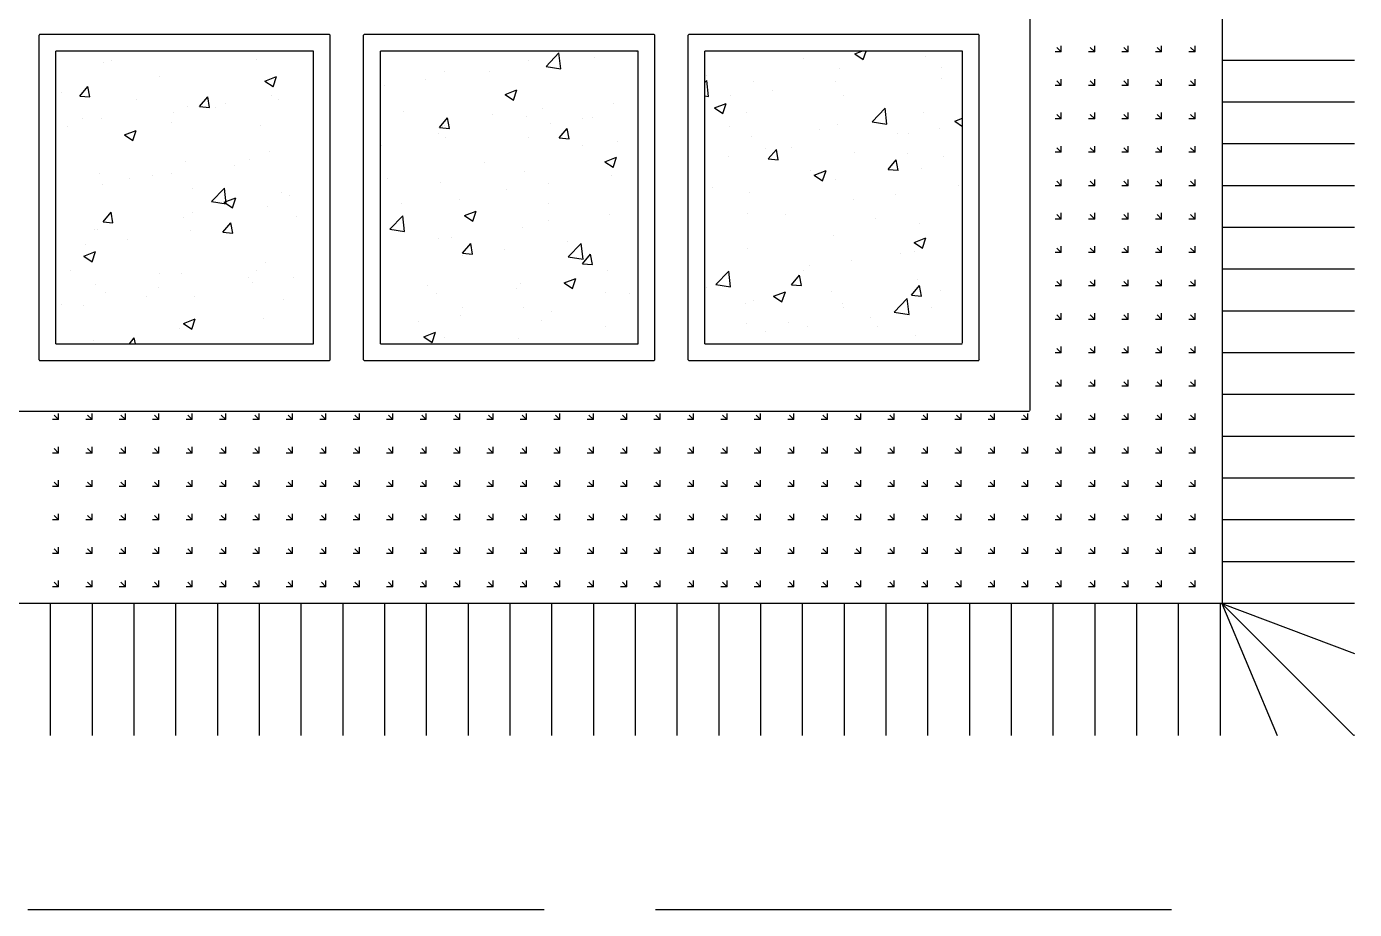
# Model space of a CAD drawing. Header units: inches. Extents: x 4.9 to 47.4, y 12.3 to 37.1.
# Drawn here: x 7.738 to 8.93, y 17.695 to 18.488 of the extents above; entities that cross this region are included whole.
import ezdxf

# ---------------------------------------------------------------- set-up
doc = ezdxf.new("R2010")
doc.units = ezdxf.units.IN
doc.header["$MEASUREMENT"] = 0
doc.layers.add('02', color=2, linetype='Continuous')
doc.layers.add('4', color=4, linetype='Continuous')

msp = doc.modelspace()

# ---------------------------------------------------------------- linework, layer by layer
at = {"layer": '02'}
for p, q in [((8.8118, 17.9704), (8.8118, 19.0209)), ((7.7501, 18.4807), (7.7496, 18.4802)), ((7.7496, 18.1887), (7.7496, 18.4802)), ((8.0104, 18.4807), (7.7501, 18.4807)), ((8.0104, 18.4807), (8.0109, 18.4802)), ((8.0109, 18.1887), (8.0109, 18.4802)), ((8.0414, 18.4807), (8.0409, 18.4802)), ((8.0409, 18.1887), (8.0409, 18.4802)), ((8.3017, 18.4807), (8.0414, 18.4807)), ((8.3017, 18.4807), (8.3022, 18.4802)), ((8.3022, 18.1887), (8.3022, 18.4802)), ((8.3327, 18.4807), (8.3322, 18.4802)), ((8.3322, 18.1887), (8.3322, 18.4802)), ((8.593, 18.4807), (8.3327, 18.4807)), ((8.593, 18.4807), (8.5935, 18.4802)), ((8.5935, 18.1887), (8.5935, 18.4802)), ((7.9959, 18.4657), (7.7646, 18.4657)), ((7.7646, 18.2032), (7.7646, 18.4657)), ((7.9959, 18.2032), (7.9959, 18.4657)), ((8.0559, 18.2032), (8.0559, 18.4657)), ((8.2872, 18.4657), (8.0559, 18.4657)), ((8.2046, 18.452), (8.2162, 18.4642)), ((8.2179, 18.4499), (8.2162, 18.4642)), ((8.2858, 18.465), (8.2858, 18.465)), ((8.2872, 18.2032), (8.2872, 18.4657)), ((8.3472, 18.2032), (8.3472, 18.4657)), ((8.5785, 18.4657), (8.3472, 18.4657)), ((8.4819, 18.4632), (8.4881, 18.4657)), ((8.4819, 18.4632), (8.4893, 18.4582)), ((8.4893, 18.4582), (8.4918, 18.4657)), ((8.5785, 18.2037), (8.5785, 18.4657)), ((8.6671, 18.465), (8.6615, 18.465)), ((8.6671, 18.465), (8.6631, 18.469)), ((8.6671, 18.465), (8.6671, 18.4706)), ((8.6971, 18.465), (8.6915, 18.465)), ((8.6971, 18.465), (8.6931, 18.469)), ((8.6971, 18.465), (8.6971, 18.4706)), ((8.7271, 18.465), (8.7215, 18.465)), ((8.7271, 18.465), (8.7231, 18.469)), ((8.7271, 18.465), (8.7271, 18.4706)), ((8.7571, 18.465), (8.7515, 18.465)), ((8.7571, 18.465), (8.7531, 18.469)), ((8.7571, 18.465), (8.7571, 18.4706)), ((8.7871, 18.465), (8.7815, 18.465)), ((8.7871, 18.465), (8.7831, 18.469)), ((8.7871, 18.465), (8.7871, 18.4706)), ((8.8118, 18.465), (8.8115, 18.465)), ((7.8076, 18.4556), (7.8076, 18.4556)), ((7.8148, 18.457), (7.8148, 18.457)), ((7.945, 18.4584), (7.945, 18.4584)), ((8.1892, 18.4573), (8.1892, 18.4573)), ((8.2046, 18.452), (8.2179, 18.4499)), ((8.2483, 18.4601), (8.2483, 18.4601)), ((8.4361, 18.459), (8.4361, 18.459)), ((8.4684, 18.45), (8.4684, 18.45)), ((8.5455, 18.4606), (8.5455, 18.4606)), ((8.5594, 18.4507), (8.5594, 18.4507)), ((8.9302, 18.4575), (8.8118, 18.4575)), ((7.8575, 18.4434), (7.8575, 18.4434)), ((7.9522, 18.4389), (7.9627, 18.4429)), ((7.9522, 18.4389), (7.9597, 18.4339)), ((7.9597, 18.4338), (7.9627, 18.4429)), ((8.0967, 18.4401), (8.0967, 18.4401)), ((8.1135, 18.4477), (8.1135, 18.4477)), ((8.1535, 18.4476), (8.1535, 18.4476)), ((8.3472, 18.4377), (8.3488, 18.4393)), ((8.3486, 18.444), (8.3486, 18.444)), ((8.3504, 18.4251), (8.3488, 18.4393)), ((8.3905, 18.4388), (8.3905, 18.4388)), ((8.4647, 18.4382), (8.4647, 18.4382)), ((8.5595, 18.4411), (8.5595, 18.4411)), ((8.6671, 18.435), (8.6631, 18.439)), ((8.6671, 18.435), (8.6671, 18.4406)), ((8.6971, 18.435), (8.6931, 18.439)), ((8.6971, 18.435), (8.6971, 18.4406)), ((8.7271, 18.435), (8.7231, 18.439)), ((8.7271, 18.435), (8.7271, 18.4406)), ((8.7571, 18.435), (8.7531, 18.439)), ((8.7571, 18.435), (8.7571, 18.4406)), ((8.7871, 18.435), (8.7831, 18.439)), ((8.7871, 18.435), (8.7871, 18.4406)), ((7.77, 18.4284), (7.77, 18.4284)), ((7.7862, 18.4254), (7.7934, 18.4341)), ((7.7951, 18.4246), (7.7934, 18.434)), ((8.0592, 18.4352), (8.0592, 18.4352)), ((8.1678, 18.4269), (8.1783, 18.4309)), ((8.1678, 18.4269), (8.1753, 18.4218)), ((8.1753, 18.4218), (8.1783, 18.4309)), ((8.4079, 18.4307), (8.4079, 18.4307)), ((8.472, 18.4261), (8.472, 18.4261)), ((8.6671, 18.435), (8.6615, 18.435)), ((8.6971, 18.435), (8.6915, 18.435)), ((8.7271, 18.435), (8.7215, 18.435)), ((8.7571, 18.435), (8.7515, 18.435)), ((8.7871, 18.435), (8.7815, 18.435)), ((8.8118, 18.435), (8.8115, 18.435)), ((7.7862, 18.4254), (7.7951, 18.4246)), ((7.8367, 18.4222), (7.8367, 18.4222)), ((7.8828, 18.4163), (7.8828, 18.4163)), ((7.8937, 18.416), (7.901, 18.4246)), ((7.8937, 18.416), (7.9027, 18.4152)), ((7.9027, 18.4152), (7.901, 18.4246)), ((7.9076, 18.4152), (7.9076, 18.4152)), ((7.9167, 18.4188), (7.9167, 18.4188)), ((7.9585, 18.4259), (7.9585, 18.4259)), ((7.9644, 18.4227), (7.9644, 18.4227)), ((8.2653, 18.4186), (8.2653, 18.4186)), ((8.3472, 18.4256), (8.3504, 18.4251)), ((8.3558, 18.4149), (8.3663, 18.4189)), ((8.3558, 18.4149), (8.3633, 18.4098)), ((8.3633, 18.4098), (8.3663, 18.4189)), ((8.3704, 18.4258), (8.3704, 18.4258)), ((8.4972, 18.4023), (8.5089, 18.4145)), ((8.5105, 18.4003), (8.5089, 18.4145)), ((8.9302, 18.42), (8.8118, 18.42)), ((7.7882, 18.4054), (7.7882, 18.4054)), ((7.8058, 18.4057), (7.8058, 18.4057)), ((7.8701, 18.4103), (7.8701, 18.4103)), ((8.0769, 18.412), (8.0769, 18.412)), ((8.1089, 18.3972), (8.1162, 18.4058)), ((8.1179, 18.3964), (8.1162, 18.4058)), ((8.1569, 18.4087), (8.1569, 18.4087)), ((8.1874, 18.4074), (8.1874, 18.4074)), ((8.2012, 18.414), (8.2012, 18.414)), ((8.237, 18.4053), (8.237, 18.4053)), ((8.2464, 18.4059), (8.2464, 18.4059)), ((8.3845, 18.4111), (8.3845, 18.4111)), ((8.4972, 18.4023), (8.5105, 18.4003)), ((8.5436, 18.4106), (8.5436, 18.4106)), ((8.5714, 18.4029), (8.5785, 18.4056)), ((8.5714, 18.4029), (8.5785, 18.398)), ((8.6671, 18.405), (8.6615, 18.405)), ((8.6671, 18.405), (8.6631, 18.409)), ((8.6671, 18.405), (8.6671, 18.4106)), ((8.6971, 18.405), (8.6915, 18.405)), ((8.6971, 18.405), (8.6931, 18.409)), ((8.6971, 18.405), (8.6971, 18.4106)), ((8.7271, 18.405), (8.7215, 18.405)), ((8.7271, 18.405), (8.7231, 18.409)), ((8.7271, 18.405), (8.7271, 18.4106)), ((8.7571, 18.405), (8.7515, 18.405)), ((8.7571, 18.405), (8.7531, 18.409)), ((8.7571, 18.405), (8.7571, 18.4106)), ((8.7871, 18.405), (8.7815, 18.405)), ((8.7871, 18.405), (8.7831, 18.409)), ((8.7871, 18.405), (8.7871, 18.4106)), ((8.8118, 18.405), (8.8115, 18.405)), ((7.7754, 18.3978), (7.7754, 18.3978)), ((7.8262, 18.3905), (7.8367, 18.3945)), ((7.8262, 18.3905), (7.8337, 18.3855)), ((7.8337, 18.3855), (7.8367, 18.3945)), ((7.8683, 18.4021), (7.8683, 18.4021)), ((7.9484, 18.3987), (7.9484, 18.3987)), ((8.1085, 18.3919), (8.1085, 18.3919)), ((8.1089, 18.3972), (8.1179, 18.3964)), ((8.1116, 18.3978), (8.1116, 18.3978)), ((8.1137, 18.3989), (8.1137, 18.3989)), ((8.2088, 18.4009), (8.2088, 18.4009)), ((8.2165, 18.3878), (8.2237, 18.3964)), ((8.2255, 18.387), (8.2237, 18.3964)), ((8.3696, 18.3985), (8.3696, 18.3985)), ((8.4497, 18.3951), (8.4497, 18.3951)), ((8.4666, 18.4001), (8.4666, 18.4001)), ((8.52, 18.3915), (8.52, 18.3915)), ((8.5298, 18.3917), (8.5298, 18.3917)), ((8.5575, 18.3965), (8.5575, 18.3965)), ((8.0573, 18.381), (8.0573, 18.381)), ((8.1141, 18.3884), (8.1141, 18.3884)), ((8.1886, 18.3885), (8.1886, 18.3885)), ((8.2165, 18.3878), (8.2255, 18.387)), ((8.2371, 18.381), (8.2371, 18.381)), ((8.2686, 18.3851), (8.2686, 18.3851)), ((8.3887, 18.3888), (8.3887, 18.3888)), ((8.4012, 18.3784), (8.4012, 18.3784)), ((8.4253, 18.3791), (8.4253, 18.3791)), ((8.6671, 18.375), (8.6631, 18.379)), ((8.6671, 18.375), (8.6671, 18.3806)), ((8.6971, 18.375), (8.6931, 18.379)), ((8.6971, 18.375), (8.6971, 18.3806)), ((8.7271, 18.375), (8.7231, 18.379)), ((8.7271, 18.375), (8.7271, 18.3806)), ((8.7571, 18.375), (8.7531, 18.379)), ((8.7571, 18.375), (8.7571, 18.3806)), ((8.7871, 18.375), (8.7831, 18.379)), ((8.7871, 18.375), (8.7871, 18.3806)), ((8.9302, 18.3825), (8.8118, 18.3825)), ((7.9388, 18.3689), (7.9388, 18.3689)), ((7.9567, 18.3759), (7.9567, 18.3759)), ((8.2573, 18.3665), (8.2678, 18.3705)), ((8.2573, 18.3665), (8.2648, 18.3615)), ((8.2635, 18.3687), (8.2635, 18.3687)), ((8.2648, 18.3614), (8.2678, 18.3705)), ((8.3684, 18.3716), (8.3684, 18.3716)), ((8.4041, 18.369), (8.4114, 18.3776)), ((8.4041, 18.369), (8.4131, 18.3682)), ((8.4131, 18.3682), (8.4114, 18.3776)), ((8.4813, 18.375), (8.4813, 18.375)), ((8.5117, 18.3595), (8.519, 18.3682)), ((8.5207, 18.3587), (8.519, 18.3681)), ((8.5293, 18.3736), (8.5293, 18.3736)), ((8.5614, 18.3716), (8.5614, 18.3716)), ((8.6671, 18.375), (8.6615, 18.375)), ((8.6971, 18.375), (8.6915, 18.375)), ((8.7271, 18.375), (8.7215, 18.375)), ((8.7571, 18.375), (8.7515, 18.375)), ((8.7871, 18.375), (8.7815, 18.375)), ((8.8118, 18.375), (8.8115, 18.375)), ((7.8039, 18.3558), (7.8039, 18.3558)), ((7.8682, 18.3561), (7.8682, 18.3561)), ((7.8809, 18.3663), (7.8809, 18.3663)), ((7.925, 18.3635), (7.925, 18.3635)), ((8.1497, 18.366), (8.1497, 18.366)), ((8.1856, 18.3574), (8.1856, 18.3574)), ((8.4418, 18.3586), (8.4418, 18.3586)), ((8.4454, 18.3545), (8.4559, 18.3585)), ((8.4454, 18.3545), (8.4528, 18.3494)), ((8.4528, 18.3494), (8.4559, 18.3585)), ((8.5117, 18.3595), (8.5207, 18.3588)), ((8.5418, 18.3607), (8.5418, 18.3607)), ((7.8068, 18.346), (7.8068, 18.346)), ((7.8306, 18.3511), (7.8306, 18.3511)), ((7.8513, 18.3539), (7.8513, 18.3539)), ((7.8869, 18.3426), (7.8869, 18.3426)), ((7.9043, 18.3307), (7.9159, 18.3429)), ((7.9176, 18.3286), (7.9159, 18.3429)), ((8.0622, 18.351), (8.0622, 18.351)), ((8.1098, 18.3478), (8.1098, 18.3478)), ((8.2069, 18.3467), (8.2069, 18.3467)), ((8.2637, 18.3542), (8.2637, 18.3542)), ((8.3543, 18.3435), (8.3543, 18.3435)), ((8.4648, 18.3501), (8.4648, 18.3501)), ((8.5749, 18.3448), (8.5749, 18.3448)), ((8.6671, 18.345), (8.6615, 18.345)), ((8.6671, 18.345), (8.6631, 18.349)), ((8.6671, 18.345), (8.6671, 18.3506)), ((8.6971, 18.345), (8.6915, 18.345)), ((8.6971, 18.345), (8.6931, 18.349)), ((8.6971, 18.345), (8.6971, 18.3506)), ((8.7271, 18.345), (8.7215, 18.345)), ((8.7271, 18.345), (8.7231, 18.349)), ((8.7271, 18.345), (8.7271, 18.3506)), ((8.7571, 18.345), (8.7515, 18.345)), ((8.7571, 18.345), (8.7531, 18.349)), ((8.7571, 18.345), (8.7571, 18.3506)), ((8.7871, 18.345), (8.7815, 18.345)), ((8.7871, 18.345), (8.7831, 18.349)), ((8.7871, 18.345), (8.7871, 18.3506)), ((8.9302, 18.345), (8.8115, 18.345)), ((7.9043, 18.3307), (7.9176, 18.3286)), ((7.9157, 18.3301), (7.9262, 18.3342)), ((7.9232, 18.3251), (7.9262, 18.3341)), ((7.967, 18.3392), (7.967, 18.3392)), ((7.9747, 18.336), (7.9747, 18.336)), ((8.1271, 18.3324), (8.1271, 18.3324)), ((8.1693, 18.3417), (8.1693, 18.3417)), ((8.3869, 18.3389), (8.3869, 18.3389)), ((8.4805, 18.3324), (8.4805, 18.3324)), ((8.5181, 18.3373), (8.5181, 18.3373)), ((7.807, 18.3126), (7.8142, 18.3212)), ((7.8159, 18.3118), (7.8142, 18.3212)), ((7.8872, 18.321), (7.8872, 18.321)), ((7.9157, 18.3301), (7.9232, 18.3251)), ((7.9549, 18.326), (7.9549, 18.326)), ((8.0746, 18.3293), (8.0746, 18.3293)), ((8.1313, 18.3181), (8.1418, 18.3221)), ((8.1388, 18.3131), (8.1418, 18.3221)), ((8.2072, 18.329), (8.2072, 18.329)), ((8.2617, 18.3187), (8.2617, 18.3187)), ((8.3858, 18.3199), (8.3858, 18.3199)), ((8.4198, 18.3189), (8.4198, 18.3189)), ((8.6671, 18.315), (8.6631, 18.319)), ((8.6671, 18.315), (8.6671, 18.3206)), ((8.6971, 18.315), (8.6931, 18.319)), ((8.6971, 18.315), (8.6971, 18.3206)), ((8.7271, 18.315), (8.7231, 18.319)), ((8.7271, 18.315), (8.7271, 18.3206)), ((8.7571, 18.315), (8.7531, 18.319)), ((8.7571, 18.315), (8.7571, 18.3206)), ((8.7871, 18.315), (8.7831, 18.319)), ((8.7871, 18.315), (8.7871, 18.3206)), ((7.807, 18.3126), (7.8159, 18.3118)), ((7.8791, 18.3164), (7.8791, 18.3164)), ((7.9146, 18.3032), (7.9218, 18.3118)), ((7.9235, 18.3024), (7.9218, 18.3118)), ((7.9803, 18.3169), (7.9803, 18.3169)), ((8.0644, 18.3059), (8.076, 18.318)), ((8.0777, 18.3038), (8.076, 18.318)), ((8.1313, 18.3181), (8.1388, 18.3131)), ((8.1838, 18.3075), (8.1838, 18.3075)), ((8.2069, 18.3135), (8.2069, 18.3135)), ((8.4999, 18.3155), (8.4999, 18.3155)), ((8.54, 18.3108), (8.54, 18.3108)), ((8.6671, 18.315), (8.6615, 18.315)), ((8.6971, 18.315), (8.6915, 18.315)), ((8.7271, 18.315), (8.7215, 18.315)), ((8.7571, 18.315), (8.7515, 18.315)), ((8.7871, 18.315), (8.7815, 18.315)), ((8.8118, 18.315), (8.8115, 18.315)), ((8.9302, 18.3075), (8.8118, 18.3075)), ((7.7997, 18.3059), (7.7997, 18.3059)), ((7.8021, 18.3058), (7.8021, 18.3058)), ((7.8287, 18.2969), (7.8287, 18.2969)), ((7.8855, 18.3044), (7.8855, 18.3044)), ((7.9146, 18.3032), (7.9235, 18.3024)), ((8.0644, 18.3059), (8.0777, 18.3038)), ((8.108, 18.2979), (8.108, 18.2979)), ((8.1195, 18.2985), (8.1195, 18.2985)), ((8.2242, 18.295), (8.2242, 18.295)), ((8.463, 18.3002), (8.463, 18.3002)), ((8.5349, 18.2941), (8.5454, 18.2981)), ((8.5424, 18.289), (8.5454, 18.2981)), ((7.7897, 18.2817), (7.8002, 18.2858)), ((7.7912, 18.292), (7.7912, 18.292)), ((7.7972, 18.2767), (7.8002, 18.2858)), ((8.1297, 18.2844), (8.137, 18.293)), ((8.1297, 18.2844), (8.1387, 18.2836)), ((8.1387, 18.2836), (8.137, 18.293)), ((8.1674, 18.2875), (8.1674, 18.2875)), ((8.2244, 18.281), (8.2361, 18.2932)), ((8.2378, 18.279), (8.2361, 18.2932)), ((8.2373, 18.275), (8.2446, 18.2836)), ((8.2463, 18.2742), (8.2446, 18.2836)), ((8.3851, 18.289), (8.3851, 18.289)), ((8.5231, 18.2841), (8.5231, 18.2841)), ((8.5349, 18.2941), (8.5424, 18.289)), ((8.5354, 18.2856), (8.5354, 18.2856)), ((8.6671, 18.285), (8.6615, 18.285)), ((8.6671, 18.285), (8.6631, 18.289)), ((8.6671, 18.285), (8.6671, 18.2906)), ((8.6971, 18.285), (8.6915, 18.285)), ((8.6971, 18.285), (8.6931, 18.289)), ((8.6971, 18.285), (8.6971, 18.2906)), ((8.7271, 18.285), (8.7215, 18.285)), ((8.7271, 18.285), (8.7231, 18.289)), ((8.7271, 18.285), (8.7271, 18.2906)), ((8.7571, 18.285), (8.7515, 18.285)), ((8.7571, 18.285), (8.7531, 18.289)), ((8.7571, 18.285), (8.7571, 18.2906)), ((8.7871, 18.285), (8.7815, 18.285)), ((8.7871, 18.285), (8.7831, 18.289)), ((8.7871, 18.285), (8.7871, 18.2906)), ((8.8118, 18.285), (8.8115, 18.285)), ((7.7897, 18.2817), (7.7972, 18.2767)), ((7.9531, 18.2761), (7.9531, 18.2761)), ((8.1299, 18.2826), (8.1299, 18.2826)), ((8.2244, 18.281), (8.2378, 18.279)), ((8.2373, 18.275), (8.2463, 18.2742)), ((8.4411, 18.2732), (8.4411, 18.2732)), ((8.4786, 18.2782), (8.4786, 18.2782)), ((7.7776, 18.2693), (7.7776, 18.2693)), ((7.8577, 18.2659), (7.8577, 18.2659)), ((7.8773, 18.2665), (7.8773, 18.2665)), ((7.9377, 18.2625), (7.9377, 18.2625)), ((7.9445, 18.2685), (7.9445, 18.2685)), ((7.9783, 18.2626), (7.9783, 18.2626)), ((8.2208, 18.2577), (8.2313, 18.2617)), ((8.2283, 18.2527), (8.2313, 18.2617)), ((8.2598, 18.2688), (8.2598, 18.2688)), ((8.357, 18.2562), (8.3687, 18.2684)), ((8.3703, 18.2541), (8.3687, 18.2684)), ((8.4249, 18.2561), (8.4322, 18.2647)), ((8.4339, 18.2553), (8.4322, 18.2647)), ((8.4356, 18.2691), (8.4356, 18.2691)), ((8.5382, 18.2608), (8.5382, 18.2608)), ((8.6671, 18.255), (8.6671, 18.2606)), ((8.6971, 18.255), (8.6971, 18.2606)), ((8.7271, 18.255), (8.7271, 18.2606)), ((8.7571, 18.255), (8.7571, 18.2606)), ((8.7871, 18.255), (8.7871, 18.2606)), ((8.9302, 18.27), (8.8118, 18.27)), ((7.8003, 18.2559), (7.8003, 18.2559)), ((7.8092, 18.2492), (7.8092, 18.2492)), ((7.857, 18.2535), (7.857, 18.2535)), ((7.9408, 18.2577), (7.9408, 18.2577)), ((8.0979, 18.2558), (8.0979, 18.2558)), ((8.1062, 18.248), (8.1062, 18.248)), ((8.178, 18.2524), (8.178, 18.2524)), ((8.1819, 18.2576), (8.1819, 18.2576)), ((8.2208, 18.2577), (8.2283, 18.2527)), ((8.258, 18.249), (8.258, 18.249)), ((8.2795, 18.2483), (8.2795, 18.2483)), ((8.3482, 18.254), (8.3482, 18.254)), ((8.357, 18.2562), (8.3703, 18.2541)), ((8.4089, 18.2457), (8.4194, 18.2497)), ((8.4163, 18.2407), (8.4194, 18.2497)), ((8.4249, 18.2561), (8.4339, 18.2553)), ((8.4612, 18.2503), (8.4612, 18.2503)), ((8.5325, 18.2467), (8.5398, 18.2553)), ((8.5415, 18.2459), (8.5398, 18.2553)), ((8.5591, 18.2511), (8.5591, 18.2511)), ((8.6671, 18.255), (8.6615, 18.255)), ((8.6671, 18.255), (8.6631, 18.259)), ((8.6971, 18.255), (8.6915, 18.255)), ((8.6971, 18.255), (8.6931, 18.259)), ((8.7271, 18.255), (8.7215, 18.255)), ((8.7271, 18.255), (8.7231, 18.259)), ((8.7571, 18.255), (8.7515, 18.255)), ((8.7571, 18.255), (8.7531, 18.259)), ((8.7871, 18.255), (8.7815, 18.255)), ((8.7871, 18.255), (8.7831, 18.259)), ((8.8118, 18.255), (8.8115, 18.255)), ((7.7696, 18.2384), (7.7696, 18.2384)), ((7.7893, 18.2377), (7.7893, 18.2377)), ((7.8461, 18.2452), (7.8461, 18.2452)), ((7.8893, 18.2458), (7.8893, 18.2458)), ((7.9694, 18.2424), (7.9694, 18.2424)), ((8.1295, 18.2356), (8.1295, 18.2356)), ((8.1848, 18.2358), (8.1848, 18.2358)), ((8.3832, 18.239), (8.3832, 18.239)), ((8.3906, 18.2422), (8.3906, 18.2422)), ((8.4089, 18.2457), (8.4163, 18.2407)), ((8.4707, 18.2389), (8.4707, 18.2389)), ((8.4716, 18.2361), (8.4716, 18.2361)), ((8.5171, 18.2314), (8.5287, 18.2436)), ((8.5304, 18.2293), (8.5287, 18.2436)), ((8.5325, 18.2467), (8.5415, 18.2459)), ((8.5508, 18.2355), (8.5508, 18.2355)), ((7.8792, 18.2213), (7.8897, 18.2254)), ((7.8867, 18.2163), (7.8897, 18.2254)), ((7.9512, 18.2261), (7.9512, 18.2261)), ((8.0904, 18.2234), (8.0904, 18.2234)), ((8.128, 18.2284), (8.128, 18.2284)), ((8.2008, 18.224), (8.2008, 18.224)), ((8.2096, 18.2322), (8.2096, 18.2322)), ((8.496, 18.2265), (8.496, 18.2265)), ((8.5171, 18.2314), (8.5304, 18.2293)), ((8.6671, 18.225), (8.6615, 18.225)), ((8.6671, 18.225), (8.6631, 18.229)), ((8.6671, 18.225), (8.6671, 18.2306)), ((8.6971, 18.225), (8.6915, 18.225)), ((8.6971, 18.225), (8.6931, 18.229)), ((8.6971, 18.225), (8.6971, 18.2306)), ((8.7271, 18.225), (8.7215, 18.225)), ((8.7271, 18.225), (8.7231, 18.229)), ((8.7271, 18.225), (8.7271, 18.2306)), ((8.7571, 18.225), (8.7515, 18.225)), ((8.7571, 18.225), (8.7531, 18.229)), ((8.7571, 18.225), (8.7571, 18.2306)), ((8.7871, 18.225), (8.7815, 18.225)), ((8.7871, 18.225), (8.7831, 18.229)), ((8.7871, 18.225), (8.7871, 18.2306)), ((8.8118, 18.225), (8.8115, 18.225)), ((8.9302, 18.2325), (8.8118, 18.2325)), ((7.8755, 18.2165), (7.8755, 18.2165)), ((7.8792, 18.2213), (7.8867, 18.2163)), ((8.0948, 18.2093), (8.1053, 18.2134)), ((8.1023, 18.2043), (8.1053, 18.2134)), ((8.258, 18.2189), (8.258, 18.2189)), ((8.3841, 18.2211), (8.3841, 18.2211)), ((8.4016, 18.2141), (8.4016, 18.2141)), ((8.4223, 18.2221), (8.4223, 18.2221)), ((8.4392, 18.219), (8.4392, 18.219)), ((8.5023, 18.2187), (8.5023, 18.2187)), ((7.7646, 18.2032), (7.9959, 18.2032)), ((7.7985, 18.206), (7.7985, 18.206)), ((7.8307, 18.2032), (7.835, 18.2084)), ((7.836, 18.2032), (7.835, 18.2084)), ((7.9389, 18.2035), (7.9389, 18.2035)), ((7.9957, 18.211), (7.9957, 18.211)), ((8.0559, 18.2032), (8.2872, 18.2032)), ((8.0948, 18.2093), (8.1023, 18.2043)), ((8.1133, 18.209), (8.1133, 18.209)), ((8.1801, 18.2076), (8.1801, 18.2076)), ((8.3472, 18.2032), (8.578, 18.2032)), ((8.5363, 18.2109), (8.5363, 18.2109)), ((8.6671, 18.195), (8.6671, 18.2006)), ((8.6971, 18.195), (8.6971, 18.2006)), ((8.7271, 18.195), (8.7271, 18.2006)), ((8.7571, 18.195), (8.7571, 18.2006)), ((8.7871, 18.195), (8.7871, 18.2006)), ((7.7496, 18.1887), (7.7501, 18.1882)), ((7.7501, 18.1882), (8.0104, 18.1882)), ((8.0109, 18.1887), (8.0104, 18.1882)), ((8.0414, 18.1882), (8.0409, 18.1887)), ((8.0414, 18.1882), (8.3017, 18.1882)), ((8.3022, 18.1887), (8.3017, 18.1882)), ((8.3327, 18.1882), (8.3322, 18.1887)), ((8.3327, 18.1882), (8.593, 18.1882)), ((8.5935, 18.1887), (8.593, 18.1882)), ((8.6671, 18.195), (8.6615, 18.195)), ((8.6671, 18.195), (8.6631, 18.199)), ((8.6971, 18.195), (8.6915, 18.195)), ((8.6971, 18.195), (8.6931, 18.199)), ((8.7271, 18.195), (8.7215, 18.195)), ((8.7271, 18.195), (8.7231, 18.199)), ((8.7571, 18.195), (8.7515, 18.195)), ((8.7571, 18.195), (8.7531, 18.199)), ((8.7871, 18.195), (8.7815, 18.195)), ((8.7871, 18.195), (8.7831, 18.199)), ((8.9302, 18.195), (8.8115, 18.195)), ((8.6671, 18.165), (8.6615, 18.165)), ((8.6671, 18.165), (8.6631, 18.169)), ((8.6671, 18.165), (8.6671, 18.1706)), ((8.6971, 18.165), (8.6915, 18.165)), ((8.6971, 18.165), (8.6931, 18.169)), ((8.6971, 18.165), (8.6971, 18.1706)), ((8.7271, 18.165), (8.7215, 18.165)), ((8.7271, 18.165), (8.7231, 18.169)), ((8.7271, 18.165), (8.7271, 18.1706)), ((8.7571, 18.165), (8.7515, 18.165)), ((8.7571, 18.165), (8.7531, 18.169)), ((8.7571, 18.165), (8.7571, 18.1706)), ((8.7871, 18.165), (8.7815, 18.165)), ((8.7871, 18.165), (8.7831, 18.169)), ((8.7871, 18.165), (8.7871, 18.1706)), ((8.8118, 18.165), (8.8115, 18.165)), ((8.9302, 18.1575), (8.8118, 18.1575)), ((7.7671, 18.135), (7.7671, 18.1406)), ((7.7971, 18.135), (7.7971, 18.1406)), ((7.8271, 18.135), (7.8271, 18.1406)), ((7.8571, 18.135), (7.8571, 18.1406)), ((7.8871, 18.135), (7.8871, 18.1406)), ((7.9171, 18.135), (7.9171, 18.1406)), ((7.9471, 18.135), (7.9471, 18.1406)), ((7.9771, 18.135), (7.9771, 18.1406)), ((8.0071, 18.135), (8.0071, 18.1406)), ((8.0371, 18.135), (8.0371, 18.1406)), ((8.0671, 18.135), (8.0671, 18.1406)), ((8.0971, 18.135), (8.0971, 18.1406)), ((8.1271, 18.135), (8.1271, 18.1406)), ((8.1571, 18.135), (8.1571, 18.1406)), ((8.1871, 18.135), (8.1871, 18.1406)), ((8.2171, 18.135), (8.2171, 18.1406)), ((8.2471, 18.135), (8.2471, 18.1406)), ((8.2771, 18.135), (8.2771, 18.1406)), ((8.3071, 18.135), (8.3071, 18.1406)), ((8.3371, 18.135), (8.3371, 18.1406)), ((8.3671, 18.135), (8.3671, 18.1406)), ((8.3971, 18.135), (8.3971, 18.1406)), ((8.4271, 18.135), (8.4271, 18.1406)), ((8.4571, 18.135), (8.4571, 18.1406)), ((8.4871, 18.135), (8.4871, 18.1406)), ((8.5171, 18.135), (8.5171, 18.1406)), ((8.5471, 18.135), (8.5471, 18.1406)), ((8.5771, 18.135), (8.5771, 18.1406)), ((8.6071, 18.135), (8.6071, 18.1406)), ((8.6371, 18.135), (8.6371, 18.1406)), ((8.6671, 18.135), (8.6671, 18.1406)), ((8.6971, 18.135), (8.6971, 18.1406)), ((8.7271, 18.135), (8.7271, 18.1406)), ((8.7571, 18.135), (8.7571, 18.1406)), ((8.7871, 18.135), (8.7871, 18.1406)), ((7.7671, 18.135), (7.7615, 18.135)), ((7.7671, 18.135), (7.7631, 18.139)), ((7.7971, 18.135), (7.7915, 18.135)), ((7.7971, 18.135), (7.7931, 18.139)), ((7.8271, 18.135), (7.8215, 18.135)), ((7.8271, 18.135), (7.8231, 18.139)), ((7.8571, 18.135), (7.8515, 18.135)), ((7.8571, 18.135), (7.8531, 18.139)), ((7.8871, 18.135), (7.8815, 18.135)), ((7.8871, 18.135), (7.8831, 18.139)), ((7.9171, 18.135), (7.9115, 18.135)), ((7.9171, 18.135), (7.9131, 18.139)), ((7.9471, 18.135), (7.9415, 18.135)), ((7.9471, 18.135), (7.9431, 18.139)), ((7.9771, 18.135), (7.9715, 18.135)), ((7.9771, 18.135), (7.9731, 18.139)), ((8.0071, 18.135), (8.0015, 18.135)), ((8.0071, 18.135), (8.0031, 18.139)), ((8.0371, 18.135), (8.0315, 18.135)), ((8.0371, 18.135), (8.0331, 18.139)), ((8.0671, 18.135), (8.0615, 18.135)), ((8.0671, 18.135), (8.0631, 18.139)), ((8.0971, 18.135), (8.0915, 18.135)), ((8.0971, 18.135), (8.0931, 18.139)), ((8.1271, 18.135), (8.1215, 18.135)), ((8.1271, 18.135), (8.1231, 18.139)), ((8.1571, 18.135), (8.1515, 18.135)), ((8.1571, 18.135), (8.1531, 18.139)), ((8.1871, 18.135), (8.1815, 18.135)), ((8.1871, 18.135), (8.1831, 18.139)), ((8.2171, 18.135), (8.2115, 18.135)), ((8.2171, 18.135), (8.2131, 18.139)), ((8.2471, 18.135), (8.2415, 18.135)), ((8.2471, 18.135), (8.2431, 18.139)), ((8.2771, 18.135), (8.2715, 18.135)), ((8.2771, 18.135), (8.2731, 18.139)), ((8.3071, 18.135), (8.3015, 18.135)), ((8.3071, 18.135), (8.3031, 18.139)), ((8.3371, 18.135), (8.3315, 18.135)), ((8.3371, 18.135), (8.3331, 18.139)), ((8.3671, 18.135), (8.3615, 18.135)), ((8.3671, 18.135), (8.3631, 18.139)), ((8.3971, 18.135), (8.3915, 18.135)), ((8.3971, 18.135), (8.3931, 18.139)), ((8.4271, 18.135), (8.4215, 18.135)), ((8.4271, 18.135), (8.4231, 18.139)), ((8.4571, 18.135), (8.4515, 18.135)), ((8.4571, 18.135), (8.4531, 18.139)), ((8.4871, 18.135), (8.4815, 18.135)), ((8.4871, 18.135), (8.4831, 18.139)), ((8.5171, 18.135), (8.5115, 18.135)), ((8.5171, 18.135), (8.5131, 18.139)), ((8.5471, 18.135), (8.5415, 18.135)), ((8.5471, 18.135), (8.5431, 18.139)), ((8.5771, 18.135), (8.5715, 18.135)), ((8.5771, 18.135), (8.5731, 18.139)), ((8.6071, 18.135), (8.6015, 18.135)), ((8.6071, 18.135), (8.6031, 18.139)), ((8.6371, 18.135), (8.6315, 18.135)), ((8.6371, 18.135), (8.6331, 18.139)), ((8.6671, 18.135), (8.6615, 18.135)), ((8.6671, 18.135), (8.6631, 18.139)), ((8.6971, 18.135), (8.6915, 18.135)), ((8.6971, 18.135), (8.6931, 18.139)), ((8.7271, 18.135), (8.7215, 18.135)), ((8.7271, 18.135), (8.7231, 18.139)), ((8.7571, 18.135), (8.7515, 18.135)), ((8.7571, 18.135), (8.7531, 18.139)), ((8.7871, 18.135), (8.7815, 18.135)), ((8.7871, 18.135), (8.7831, 18.139)), ((8.8118, 18.135), (8.8115, 18.135)), ((8.9302, 18.12), (8.8118, 18.12)), ((7.7671, 18.105), (7.7615, 18.105)), ((7.7671, 18.105), (7.7631, 18.109)), ((7.7671, 18.105), (7.7671, 18.1106)), ((7.7971, 18.105), (7.7915, 18.105)), ((7.7971, 18.105), (7.7931, 18.109)), ((7.7971, 18.105), (7.7971, 18.1106)), ((7.8271, 18.105), (7.8215, 18.105)), ((7.8271, 18.105), (7.8231, 18.109)), ((7.8271, 18.105), (7.8271, 18.1106)), ((7.8571, 18.105), (7.8515, 18.105)), ((7.8571, 18.105), (7.8531, 18.109)), ((7.8571, 18.105), (7.8571, 18.1106)), ((7.8871, 18.105), (7.8815, 18.105)), ((7.8871, 18.105), (7.8831, 18.109)), ((7.8871, 18.105), (7.8871, 18.1106)), ((7.9171, 18.105), (7.9115, 18.105)), ((7.9171, 18.105), (7.9131, 18.109)), ((7.9171, 18.105), (7.9171, 18.1106)), ((7.9471, 18.105), (7.9415, 18.105)), ((7.9471, 18.105), (7.9431, 18.109)), ((7.9471, 18.105), (7.9471, 18.1106)), ((7.9771, 18.105), (7.9715, 18.105)), ((7.9771, 18.105), (7.9731, 18.109)), ((7.9771, 18.105), (7.9771, 18.1106)), ((8.0071, 18.105), (8.0015, 18.105)), ((8.0071, 18.105), (8.0031, 18.109)), ((8.0071, 18.105), (8.0071, 18.1106)), ((8.0371, 18.105), (8.0315, 18.105)), ((8.0371, 18.105), (8.0331, 18.109)), ((8.0371, 18.105), (8.0371, 18.1106)), ((8.0671, 18.105), (8.0615, 18.105)), ((8.0671, 18.105), (8.0631, 18.109)), ((8.0671, 18.105), (8.0671, 18.1106)), ((8.0971, 18.105), (8.0915, 18.105)), ((8.0971, 18.105), (8.0931, 18.109)), ((8.0971, 18.105), (8.0971, 18.1106)), ((8.1271, 18.105), (8.1215, 18.105)), ((8.1271, 18.105), (8.1231, 18.109)), ((8.1271, 18.105), (8.1271, 18.1106)), ((8.1571, 18.105), (8.1515, 18.105)), ((8.1571, 18.105), (8.1531, 18.109)), ((8.1571, 18.105), (8.1571, 18.1106)), ((8.1871, 18.105), (8.1815, 18.105)), ((8.1871, 18.105), (8.1831, 18.109)), ((8.1871, 18.105), (8.1871, 18.1106)), ((8.2171, 18.105), (8.2115, 18.105)), ((8.2171, 18.105), (8.2131, 18.109)), ((8.2171, 18.105), (8.2171, 18.1106)), ((8.2471, 18.105), (8.2415, 18.105)), ((8.2471, 18.105), (8.2431, 18.109)), ((8.2471, 18.105), (8.2471, 18.1106)), ((8.2771, 18.105), (8.2715, 18.105)), ((8.2771, 18.105), (8.2731, 18.109)), ((8.2771, 18.105), (8.2771, 18.1106)), ((8.3071, 18.105), (8.3015, 18.105)), ((8.3071, 18.105), (8.3031, 18.109)), ((8.3071, 18.105), (8.3071, 18.1106)), ((8.3371, 18.105), (8.3315, 18.105)), ((8.3371, 18.105), (8.3331, 18.109)), ((8.3371, 18.105), (8.3371, 18.1106)), ((8.3671, 18.105), (8.3615, 18.105)), ((8.3671, 18.105), (8.3631, 18.109)), ((8.3671, 18.105), (8.3671, 18.1106)), ((8.3971, 18.105), (8.3915, 18.105)), ((8.3971, 18.105), (8.3931, 18.109)), ((8.3971, 18.105), (8.3971, 18.1106)), ((8.4271, 18.105), (8.4215, 18.105)), ((8.4271, 18.105), (8.4231, 18.109)), ((8.4271, 18.105), (8.4271, 18.1106)), ((8.4571, 18.105), (8.4515, 18.105)), ((8.4571, 18.105), (8.4531, 18.109)), ((8.4571, 18.105), (8.4571, 18.1106)), ((8.4871, 18.105), (8.4815, 18.105)), ((8.4871, 18.105), (8.4831, 18.109)), ((8.4871, 18.105), (8.4871, 18.1106)), ((8.5171, 18.105), (8.5115, 18.105)), ((8.5171, 18.105), (8.5131, 18.109)), ((8.5171, 18.105), (8.5171, 18.1106)), ((8.5471, 18.105), (8.5415, 18.105)), ((8.5471, 18.105), (8.5431, 18.109)), ((8.5471, 18.105), (8.5471, 18.1106)), ((8.5771, 18.105), (8.5715, 18.105)), ((8.5771, 18.105), (8.5731, 18.109)), ((8.5771, 18.105), (8.5771, 18.1106)), ((8.6071, 18.105), (8.6015, 18.105)), ((8.6071, 18.105), (8.6031, 18.109)), ((8.6071, 18.105), (8.6071, 18.1106)), ((8.6371, 18.105), (8.6315, 18.105)), ((8.6371, 18.105), (8.6331, 18.109)), ((8.6371, 18.105), (8.6371, 18.1106)), ((8.6671, 18.105), (8.6615, 18.105)), ((8.6671, 18.105), (8.6631, 18.109)), ((8.6671, 18.105), (8.6671, 18.1106)), ((8.6971, 18.105), (8.6915, 18.105)), ((8.6971, 18.105), (8.6931, 18.109)), ((8.6971, 18.105), (8.6971, 18.1106)), ((8.7271, 18.105), (8.7215, 18.105)), ((8.7271, 18.105), (8.7231, 18.109)), ((8.7271, 18.105), (8.7271, 18.1106)), ((8.7571, 18.105), (8.7515, 18.105)), ((8.7571, 18.105), (8.7531, 18.109)), ((8.7571, 18.105), (8.7571, 18.1106)), ((8.7871, 18.105), (8.7815, 18.105)), ((8.7871, 18.105), (8.7831, 18.109)), ((8.7871, 18.105), (8.7871, 18.1106)), ((8.8118, 18.105), (8.8115, 18.105)), ((7.7671, 18.075), (7.7671, 18.0806)), ((7.7971, 18.075), (7.7971, 18.0806)), ((7.8271, 18.075), (7.8271, 18.0806)), ((7.8571, 18.075), (7.8571, 18.0806)), ((7.8871, 18.075), (7.8871, 18.0806)), ((7.9171, 18.075), (7.9171, 18.0806)), ((7.9471, 18.075), (7.9471, 18.0806)), ((7.9771, 18.075), (7.9771, 18.0806)), ((8.0071, 18.075), (8.0071, 18.0806)), ((8.0371, 18.075), (8.0371, 18.0806)), ((8.0671, 18.075), (8.0671, 18.0806)), ((8.0971, 18.075), (8.0971, 18.0806)), ((8.1271, 18.075), (8.1271, 18.0806)), ((8.1571, 18.075), (8.1571, 18.0806)), ((8.1871, 18.075), (8.1871, 18.0806)), ((8.2171, 18.075), (8.2171, 18.0806)), ((8.2471, 18.075), (8.2471, 18.0806)), ((8.2771, 18.075), (8.2771, 18.0806)), ((8.3071, 18.075), (8.3071, 18.0806)), ((8.3371, 18.075), (8.3371, 18.0806)), ((8.3671, 18.075), (8.3671, 18.0806)), ((8.3971, 18.075), (8.3971, 18.0806)), ((8.4271, 18.075), (8.4271, 18.0806)), ((8.4571, 18.075), (8.4571, 18.0806)), ((8.4871, 18.075), (8.4871, 18.0806)), ((8.5171, 18.075), (8.5171, 18.0806)), ((8.5471, 18.075), (8.5471, 18.0806)), ((8.5771, 18.075), (8.5771, 18.0806)), ((8.6071, 18.075), (8.6071, 18.0806)), ((8.6371, 18.075), (8.6371, 18.0806)), ((8.6671, 18.075), (8.6671, 18.0806)), ((8.6971, 18.075), (8.6971, 18.0806)), ((8.7271, 18.075), (8.7271, 18.0806)), ((8.7571, 18.075), (8.7571, 18.0806)), ((8.7871, 18.075), (8.7871, 18.0806)), ((8.9302, 18.0825), (8.8118, 18.0825)), ((7.7671, 18.075), (7.7615, 18.075)), ((7.7671, 18.075), (7.7631, 18.079)), ((7.7971, 18.075), (7.7915, 18.075)), ((7.7971, 18.075), (7.7931, 18.079)), ((7.8271, 18.075), (7.8215, 18.075)), ((7.8271, 18.075), (7.8231, 18.079)), ((7.8571, 18.075), (7.8515, 18.075)), ((7.8571, 18.075), (7.8531, 18.079)), ((7.8871, 18.075), (7.8815, 18.075)), ((7.8871, 18.075), (7.8831, 18.079)), ((7.9171, 18.075), (7.9115, 18.075)), ((7.9171, 18.075), (7.9131, 18.079)), ((7.9471, 18.075), (7.9415, 18.075)), ((7.9471, 18.075), (7.9431, 18.079)), ((7.9771, 18.075), (7.9715, 18.075)), ((7.9771, 18.075), (7.9731, 18.079)), ((8.0071, 18.075), (8.0015, 18.075)), ((8.0071, 18.075), (8.0031, 18.079)), ((8.0371, 18.075), (8.0315, 18.075)), ((8.0371, 18.075), (8.0331, 18.079)), ((8.0671, 18.075), (8.0615, 18.075)), ((8.0671, 18.075), (8.0631, 18.079)), ((8.0971, 18.075), (8.0915, 18.075)), ((8.0971, 18.075), (8.0931, 18.079)), ((8.1271, 18.075), (8.1215, 18.075)), ((8.1271, 18.075), (8.1231, 18.079)), ((8.1571, 18.075), (8.1515, 18.075)), ((8.1571, 18.075), (8.1531, 18.079)), ((8.1871, 18.075), (8.1815, 18.075)), ((8.1871, 18.075), (8.1831, 18.079)), ((8.2171, 18.075), (8.2115, 18.075)), ((8.2171, 18.075), (8.2131, 18.079)), ((8.2471, 18.075), (8.2415, 18.075)), ((8.2471, 18.075), (8.2431, 18.079)), ((8.2771, 18.075), (8.2715, 18.075)), ((8.2771, 18.075), (8.2731, 18.079)), ((8.3071, 18.075), (8.3015, 18.075)), ((8.3071, 18.075), (8.3031, 18.079)), ((8.3371, 18.075), (8.3315, 18.075)), ((8.3371, 18.075), (8.3331, 18.079)), ((8.3671, 18.075), (8.3615, 18.075)), ((8.3671, 18.075), (8.3631, 18.079)), ((8.3971, 18.075), (8.3915, 18.075)), ((8.3971, 18.075), (8.3931, 18.079)), ((8.4271, 18.075), (8.4215, 18.075)), ((8.4271, 18.075), (8.4231, 18.079)), ((8.4571, 18.075), (8.4515, 18.075)), ((8.4571, 18.075), (8.4531, 18.079)), ((8.4871, 18.075), (8.4815, 18.075)), ((8.4871, 18.075), (8.4831, 18.079)), ((8.5171, 18.075), (8.5115, 18.075)), ((8.5171, 18.075), (8.5131, 18.079)), ((8.5471, 18.075), (8.5415, 18.075)), ((8.5471, 18.075), (8.5431, 18.079)), ((8.5771, 18.075), (8.5715, 18.075)), ((8.5771, 18.075), (8.5731, 18.079)), ((8.6071, 18.075), (8.6015, 18.075)), ((8.6071, 18.075), (8.6031, 18.079)), ((8.6371, 18.075), (8.6315, 18.075)), ((8.6371, 18.075), (8.6331, 18.079)), ((8.6671, 18.075), (8.6615, 18.075)), ((8.6671, 18.075), (8.6631, 18.079)), ((8.6971, 18.075), (8.6915, 18.075)), ((8.6971, 18.075), (8.6931, 18.079)), ((8.7271, 18.075), (8.7215, 18.075)), ((8.7271, 18.075), (8.7231, 18.079)), ((8.7571, 18.075), (8.7515, 18.075)), ((8.7571, 18.075), (8.7531, 18.079)), ((8.7871, 18.075), (8.7815, 18.075)), ((8.7871, 18.075), (8.7831, 18.079)), ((8.8118, 18.075), (8.8115, 18.075)), ((7.7671, 18.045), (7.7615, 18.045)), ((7.7671, 18.045), (7.7631, 18.049)), ((7.7671, 18.045), (7.7671, 18.0506)), ((7.7971, 18.045), (7.7915, 18.045)), ((7.7971, 18.045), (7.7931, 18.049)), ((7.7971, 18.045), (7.7971, 18.0506)), ((7.8271, 18.045), (7.8215, 18.045)), ((7.8271, 18.045), (7.8231, 18.049)), ((7.8271, 18.045), (7.8271, 18.0506)), ((7.8571, 18.045), (7.8515, 18.045)), ((7.8571, 18.045), (7.8531, 18.049)), ((7.8571, 18.045), (7.8571, 18.0506)), ((7.8871, 18.045), (7.8815, 18.045)), ((7.8871, 18.045), (7.8831, 18.049)), ((7.8871, 18.045), (7.8871, 18.0506)), ((7.9171, 18.045), (7.9115, 18.045)), ((7.9171, 18.045), (7.9131, 18.049)), ((7.9171, 18.045), (7.9171, 18.0506)), ((7.9471, 18.045), (7.9415, 18.045)), ((7.9471, 18.045), (7.9431, 18.049)), ((7.9471, 18.045), (7.9471, 18.0506)), ((7.9771, 18.045), (7.9715, 18.045)), ((7.9771, 18.045), (7.9731, 18.049)), ((7.9771, 18.045), (7.9771, 18.0506)), ((8.0071, 18.045), (8.0015, 18.045)), ((8.0071, 18.045), (8.0031, 18.049)), ((8.0071, 18.045), (8.0071, 18.0506)), ((8.0371, 18.045), (8.0315, 18.045)), ((8.0371, 18.045), (8.0331, 18.049)), ((8.0371, 18.045), (8.0371, 18.0506)), ((8.0671, 18.045), (8.0615, 18.045)), ((8.0671, 18.045), (8.0631, 18.049)), ((8.0671, 18.045), (8.0671, 18.0506)), ((8.0971, 18.045), (8.0915, 18.045)), ((8.0971, 18.045), (8.0931, 18.049)), ((8.0971, 18.045), (8.0971, 18.0506)), ((8.1271, 18.045), (8.1215, 18.045)), ((8.1271, 18.045), (8.1231, 18.049)), ((8.1271, 18.045), (8.1271, 18.0506)), ((8.1571, 18.045), (8.1515, 18.045)), ((8.1571, 18.045), (8.1531, 18.049)), ((8.1571, 18.045), (8.1571, 18.0506)), ((8.1871, 18.045), (8.1815, 18.045)), ((8.1871, 18.045), (8.1831, 18.049)), ((8.1871, 18.045), (8.1871, 18.0506)), ((8.2171, 18.045), (8.2115, 18.045)), ((8.2171, 18.045), (8.2131, 18.049)), ((8.2171, 18.045), (8.2171, 18.0506)), ((8.2471, 18.045), (8.2415, 18.045)), ((8.2471, 18.045), (8.2431, 18.049)), ((8.2471, 18.045), (8.2471, 18.0506)), ((8.2771, 18.045), (8.2715, 18.045)), ((8.2771, 18.045), (8.2731, 18.049)), ((8.2771, 18.045), (8.2771, 18.0506)), ((8.3071, 18.045), (8.3015, 18.045)), ((8.3071, 18.045), (8.3031, 18.049)), ((8.3071, 18.045), (8.3071, 18.0506)), ((8.3371, 18.045), (8.3315, 18.045)), ((8.3371, 18.045), (8.3331, 18.049)), ((8.3371, 18.045), (8.3371, 18.0506)), ((8.3671, 18.045), (8.3615, 18.045)), ((8.3671, 18.045), (8.3631, 18.049)), ((8.3671, 18.045), (8.3671, 18.0506)), ((8.3971, 18.045), (8.3915, 18.045)), ((8.3971, 18.045), (8.3931, 18.049)), ((8.3971, 18.045), (8.3971, 18.0506)), ((8.4271, 18.045), (8.4215, 18.045)), ((8.4271, 18.045), (8.4231, 18.049)), ((8.4271, 18.045), (8.4271, 18.0506)), ((8.4571, 18.045), (8.4515, 18.045)), ((8.4571, 18.045), (8.4531, 18.049)), ((8.4571, 18.045), (8.4571, 18.0506)), ((8.4871, 18.045), (8.4815, 18.045)), ((8.4871, 18.045), (8.4831, 18.049)), ((8.4871, 18.045), (8.4871, 18.0506)), ((8.5171, 18.045), (8.5115, 18.045)), ((8.5171, 18.045), (8.5131, 18.049)), ((8.5171, 18.045), (8.5171, 18.0506)), ((8.5471, 18.045), (8.5415, 18.045)), ((8.5471, 18.045), (8.5431, 18.049)), ((8.5471, 18.045), (8.5471, 18.0506)), ((8.5771, 18.045), (8.5715, 18.045)), ((8.5771, 18.045), (8.5731, 18.049)), ((8.5771, 18.045), (8.5771, 18.0506)), ((8.6071, 18.045), (8.6015, 18.045)), ((8.6071, 18.045), (8.6031, 18.049)), ((8.6071, 18.045), (8.6071, 18.0506)), ((8.6371, 18.045), (8.6315, 18.045)), ((8.6371, 18.045), (8.6331, 18.049)), ((8.6371, 18.045), (8.6371, 18.0506)), ((8.6671, 18.045), (8.6615, 18.045)), ((8.6671, 18.045), (8.6631, 18.049)), ((8.6671, 18.045), (8.6671, 18.0506)), ((8.6971, 18.045), (8.6915, 18.045)), ((8.6971, 18.045), (8.6931, 18.049)), ((8.6971, 18.045), (8.6971, 18.0506)), ((8.7271, 18.045), (8.7215, 18.045)), ((8.7271, 18.045), (8.7231, 18.049)), ((8.7271, 18.045), (8.7271, 18.0506)), ((8.7571, 18.045), (8.7515, 18.045)), ((8.7571, 18.045), (8.7531, 18.049)), ((8.7571, 18.045), (8.7571, 18.0506)), ((8.7871, 18.045), (8.7815, 18.045)), ((8.7871, 18.045), (8.7831, 18.049)), ((8.7871, 18.045), (8.7871, 18.0506)), ((8.9302, 18.045), (8.8115, 18.045)), ((7.7671, 18.015), (7.7615, 18.015)), ((7.7671, 18.015), (7.7631, 18.019)), ((7.7671, 18.015), (7.7671, 18.0206)), ((7.7971, 18.015), (7.7915, 18.015)), ((7.7971, 18.015), (7.7931, 18.019)), ((7.7971, 18.015), (7.7971, 18.0206)), ((7.8271, 18.015), (7.8215, 18.015)), ((7.8271, 18.015), (7.8231, 18.019)), ((7.8271, 18.015), (7.8271, 18.0206)), ((7.8571, 18.015), (7.8515, 18.015)), ((7.8571, 18.015), (7.8531, 18.019)), ((7.8571, 18.015), (7.8571, 18.0206)), ((7.8871, 18.015), (7.8815, 18.015)), ((7.8871, 18.015), (7.8831, 18.019)), ((7.8871, 18.015), (7.8871, 18.0206)), ((7.9171, 18.015), (7.9115, 18.015)), ((7.9171, 18.015), (7.9131, 18.019)), ((7.9171, 18.015), (7.9171, 18.0206)), ((7.9471, 18.015), (7.9415, 18.015)), ((7.9471, 18.015), (7.9431, 18.019)), ((7.9471, 18.015), (7.9471, 18.0206)), ((7.9771, 18.015), (7.9715, 18.015)), ((7.9771, 18.015), (7.9731, 18.019)), ((7.9771, 18.015), (7.9771, 18.0206)), ((8.0071, 18.015), (8.0015, 18.015)), ((8.0071, 18.015), (8.0031, 18.019)), ((8.0071, 18.015), (8.0071, 18.0206)), ((8.0371, 18.015), (8.0315, 18.015)), ((8.0371, 18.015), (8.0331, 18.019)), ((8.0371, 18.015), (8.0371, 18.0206)), ((8.0671, 18.015), (8.0615, 18.015)), ((8.0671, 18.015), (8.0631, 18.019)), ((8.0671, 18.015), (8.0671, 18.0206)), ((8.0971, 18.015), (8.0915, 18.015)), ((8.0971, 18.015), (8.0931, 18.019)), ((8.0971, 18.015), (8.0971, 18.0206)), ((8.1271, 18.015), (8.1215, 18.015)), ((8.1271, 18.015), (8.1231, 18.019)), ((8.1271, 18.015), (8.1271, 18.0206)), ((8.1571, 18.015), (8.1515, 18.015)), ((8.1571, 18.015), (8.1531, 18.019)), ((8.1571, 18.015), (8.1571, 18.0206)), ((8.1871, 18.015), (8.1815, 18.015)), ((8.1871, 18.015), (8.1831, 18.019)), ((8.1871, 18.015), (8.1871, 18.0206)), ((8.2171, 18.015), (8.2115, 18.015)), ((8.2171, 18.015), (8.2131, 18.019)), ((8.2171, 18.015), (8.2171, 18.0206)), ((8.2471, 18.015), (8.2415, 18.015)), ((8.2471, 18.015), (8.2431, 18.019)), ((8.2471, 18.015), (8.2471, 18.0206)), ((8.2771, 18.015), (8.2715, 18.015)), ((8.2771, 18.015), (8.2731, 18.019)), ((8.2771, 18.015), (8.2771, 18.0206)), ((8.3071, 18.015), (8.3015, 18.015)), ((8.3071, 18.015), (8.3031, 18.019)), ((8.3071, 18.015), (8.3071, 18.0206)), ((8.3371, 18.015), (8.3315, 18.015)), ((8.3371, 18.015), (8.3331, 18.019)), ((8.3371, 18.015), (8.3371, 18.0206)), ((8.3671, 18.015), (8.3615, 18.015)), ((8.3671, 18.015), (8.3631, 18.019)), ((8.3671, 18.015), (8.3671, 18.0206)), ((8.3971, 18.015), (8.3915, 18.015)), ((8.3971, 18.015), (8.3931, 18.019)), ((8.3971, 18.015), (8.3971, 18.0206)), ((8.4271, 18.015), (8.4215, 18.015)), ((8.4271, 18.015), (8.4231, 18.019)), ((8.4271, 18.015), (8.4271, 18.0206)), ((8.4571, 18.015), (8.4515, 18.015)), ((8.4571, 18.015), (8.4531, 18.019)), ((8.4571, 18.015), (8.4571, 18.0206)), ((8.4871, 18.015), (8.4815, 18.015)), ((8.4871, 18.015), (8.4831, 18.019)), ((8.4871, 18.015), (8.4871, 18.0206)), ((8.5171, 18.015), (8.5115, 18.015)), ((8.5171, 18.015), (8.5131, 18.019)), ((8.5171, 18.015), (8.5171, 18.0206)), ((8.5471, 18.015), (8.5415, 18.015)), ((8.5471, 18.015), (8.5431, 18.019)), ((8.5471, 18.015), (8.5471, 18.0206)), ((8.5771, 18.015), (8.5715, 18.015)), ((8.5771, 18.015), (8.5731, 18.019)), ((8.5771, 18.015), (8.5771, 18.0206)), ((8.6071, 18.015), (8.6015, 18.015)), ((8.6071, 18.015), (8.6031, 18.019)), ((8.6071, 18.015), (8.6071, 18.0206)), ((8.6371, 18.015), (8.6315, 18.015)), ((8.6371, 18.015), (8.6331, 18.019)), ((8.6371, 18.015), (8.6371, 18.0206)), ((8.6671, 18.015), (8.6615, 18.015)), ((8.6671, 18.015), (8.6631, 18.019)), ((8.6671, 18.015), (8.6671, 18.0206)), ((8.6971, 18.015), (8.6915, 18.015)), ((8.6971, 18.015), (8.6931, 18.019)), ((8.6971, 18.015), (8.6971, 18.0206)), ((8.7271, 18.015), (8.7215, 18.015)), ((8.7271, 18.015), (8.7231, 18.019)), ((8.7271, 18.015), (8.7271, 18.0206)), ((8.7571, 18.015), (8.7515, 18.015)), ((8.7571, 18.015), (8.7531, 18.019)), ((8.7571, 18.015), (8.7571, 18.0206)), ((8.7871, 18.015), (8.7815, 18.015)), ((8.7871, 18.015), (8.7831, 18.019)), ((8.7871, 18.015), (8.7871, 18.0206)), ((8.8118, 18.015), (8.8115, 18.015)), ((8.9302, 18.0075), (8.8118, 18.0075)), ((7.7671, 17.985), (7.7631, 17.989)), ((7.7671, 17.985), (7.7671, 17.9906)), ((7.7971, 17.985), (7.7931, 17.989)), ((7.7971, 17.985), (7.7971, 17.9906)), ((7.8271, 17.985), (7.8231, 17.989)), ((7.8271, 17.985), (7.8271, 17.9906)), ((7.8571, 17.985), (7.8531, 17.989)), ((7.8571, 17.985), (7.8571, 17.9906)), ((7.8871, 17.985), (7.8831, 17.989)), ((7.8871, 17.985), (7.8871, 17.9906)), ((7.9171, 17.985), (7.9131, 17.989)), ((7.9171, 17.985), (7.9171, 17.9906)), ((7.9471, 17.985), (7.9431, 17.989)), ((7.9471, 17.985), (7.9471, 17.9906)), ((7.9771, 17.985), (7.9731, 17.989)), ((7.9771, 17.985), (7.9771, 17.9906)), ((8.0071, 17.985), (8.0031, 17.989)), ((8.0071, 17.985), (8.0071, 17.9906)), ((8.0371, 17.985), (8.0331, 17.989)), ((8.0371, 17.985), (8.0371, 17.9906)), ((8.0671, 17.985), (8.0631, 17.989)), ((8.0671, 17.985), (8.0671, 17.9906)), ((8.0971, 17.985), (8.0931, 17.989)), ((8.0971, 17.985), (8.0971, 17.9906)), ((8.1271, 17.985), (8.1231, 17.989)), ((8.1271, 17.985), (8.1271, 17.9906)), ((8.1571, 17.985), (8.1531, 17.989)), ((8.1571, 17.985), (8.1571, 17.9906)), ((8.1871, 17.985), (8.1831, 17.989)), ((8.1871, 17.985), (8.1871, 17.9906)), ((8.2171, 17.985), (8.2131, 17.989)), ((8.2171, 17.985), (8.2171, 17.9906)), ((8.2471, 17.985), (8.2431, 17.989)), ((8.2471, 17.985), (8.2471, 17.9906)), ((8.2771, 17.985), (8.2731, 17.989)), ((8.2771, 17.985), (8.2771, 17.9906)), ((8.3071, 17.985), (8.3031, 17.989)), ((8.3071, 17.985), (8.3071, 17.9906)), ((8.3371, 17.985), (8.3331, 17.989)), ((8.3371, 17.985), (8.3371, 17.9906)), ((8.3671, 17.985), (8.3631, 17.989)), ((8.3671, 17.985), (8.3671, 17.9906)), ((8.3971, 17.985), (8.3931, 17.989)), ((8.3971, 17.985), (8.3971, 17.9906)), ((8.4271, 17.985), (8.4231, 17.989)), ((8.4271, 17.985), (8.4271, 17.9906)), ((8.4571, 17.985), (8.4531, 17.989)), ((8.4571, 17.985), (8.4571, 17.9906)), ((8.4871, 17.985), (8.4831, 17.989)), ((8.4871, 17.985), (8.4871, 17.9906)), ((8.5171, 17.985), (8.5131, 17.989)), ((8.5171, 17.985), (8.5171, 17.9906)), ((8.5471, 17.985), (8.5431, 17.989)), ((8.5471, 17.985), (8.5471, 17.9906)), ((8.5771, 17.985), (8.5731, 17.989)), ((8.5771, 17.985), (8.5771, 17.9906)), ((8.6071, 17.985), (8.6031, 17.989)), ((8.6071, 17.985), (8.6071, 17.9906)), ((8.6371, 17.985), (8.6331, 17.989)), ((8.6371, 17.985), (8.6371, 17.9906)), ((8.6671, 17.985), (8.6631, 17.989)), ((8.6671, 17.985), (8.6671, 17.9906)), ((8.6971, 17.985), (8.6931, 17.989)), ((8.6971, 17.985), (8.6971, 17.9906)), ((8.7271, 17.985), (8.7231, 17.989)), ((8.7271, 17.985), (8.7271, 17.9906)), ((8.7571, 17.985), (8.7531, 17.989)), ((8.7571, 17.985), (8.7571, 17.9906)), ((8.7871, 17.985), (8.7831, 17.989)), ((8.7871, 17.985), (8.7871, 17.9906)), ((7.7671, 17.985), (7.7615, 17.985)), ((7.7971, 17.985), (7.7915, 17.985)), ((7.8271, 17.985), (7.8215, 17.985)), ((7.8571, 17.985), (7.8515, 17.985)), ((7.8871, 17.985), (7.8815, 17.985)), ((7.9171, 17.985), (7.9115, 17.985)), ((7.9471, 17.985), (7.9415, 17.985)), ((7.9771, 17.985), (7.9715, 17.985)), ((8.0071, 17.985), (8.0015, 17.985)), ((8.0371, 17.985), (8.0315, 17.985)), ((8.0671, 17.985), (8.0615, 17.985)), ((8.0971, 17.985), (8.0915, 17.985)), ((8.1271, 17.985), (8.1215, 17.985)), ((8.1571, 17.985), (8.1515, 17.985)), ((8.1871, 17.985), (8.1815, 17.985)), ((8.2171, 17.985), (8.2115, 17.985)), ((8.2471, 17.985), (8.2415, 17.985)), ((8.2771, 17.985), (8.2715, 17.985)), ((8.3071, 17.985), (8.3015, 17.985)), ((8.3371, 17.985), (8.3315, 17.985)), ((8.3671, 17.985), (8.3615, 17.985)), ((8.3971, 17.985), (8.3915, 17.985)), ((8.4271, 17.985), (8.4215, 17.985)), ((8.4571, 17.985), (8.4515, 17.985)), ((8.4871, 17.985), (8.4815, 17.985)), ((8.5171, 17.985), (8.5115, 17.985)), ((8.5471, 17.985), (8.5415, 17.985)), ((8.5771, 17.985), (8.5715, 17.985)), ((8.6071, 17.985), (8.6015, 17.985)), ((8.6371, 17.985), (8.6315, 17.985)), ((8.6671, 17.985), (8.6615, 17.985)), ((8.6971, 17.985), (8.6915, 17.985)), ((8.7271, 17.985), (8.7215, 17.985)), ((8.7571, 17.985), (8.7515, 17.985)), ((8.7871, 17.985), (8.7815, 17.985)), ((8.8118, 17.985), (8.8115, 17.985)), ((8.9302, 17.9699), (7.1216, 17.9699)), ((7.7596, 17.9699), (7.7596, 17.8516)), ((7.7971, 17.9699), (7.7971, 17.8516)), ((7.8346, 17.9699), (7.8346, 17.8516)), ((7.8721, 17.9699), (7.8721, 17.8516)), ((7.9096, 17.9699), (7.9096, 17.8516)), ((7.9471, 17.9699), (7.9471, 17.8516)), ((7.9846, 17.9699), (7.9846, 17.8516)), ((8.0221, 17.9699), (8.0221, 17.8516)), ((8.0596, 17.9699), (8.0596, 17.8516)), ((8.0971, 17.9699), (8.0971, 17.8516)), ((8.1346, 17.9699), (8.1346, 17.8516)), ((8.1721, 17.9699), (8.1721, 17.8516)), ((8.2096, 17.9699), (8.2096, 17.8516)), ((8.2471, 17.9699), (8.2471, 17.8516)), ((8.2846, 17.9699), (8.2846, 17.8516)), ((8.3221, 17.9699), (8.3221, 17.8516)), ((8.3596, 17.9699), (8.3596, 17.8516)), ((8.3971, 17.9699), (8.3971, 17.8516)), ((8.4346, 17.9699), (8.4346, 17.8516)), ((8.4721, 17.9699), (8.4721, 17.8516)), ((8.5096, 17.9699), (8.5096, 17.8516)), ((8.5471, 17.9699), (8.5471, 17.8516)), ((8.5846, 17.9699), (8.5846, 17.8516)), ((8.6221, 17.9699), (8.6221, 17.8516)), ((8.6596, 17.9699), (8.6596, 17.8516)), ((8.6971, 17.9699), (8.6971, 17.8516)), ((8.7346, 17.9699), (8.7346, 17.8516)), ((8.7721, 17.9699), (8.7721, 17.8516)), ((8.8096, 17.9699), (8.8096, 17.8516)), ((8.8113, 17.9699), (8.8118, 17.9704)), ((8.8113, 17.9699), (8.9302, 17.9251)), ((8.8113, 17.9699), (8.8607, 17.8516)), ((8.8113, 17.9699), (8.9297, 17.8516)), ((8.9302, 17.8521), (8.9297, 17.8516))]:
    msp.add_line(p, q, dxfattribs=at)
at = {"layer": '4'}
for p, q in [((8.639, 18.1432), (8.639, 18.8481)), ((7.4133, 18.1427), (8.6385, 18.1427)), ((7.7396, 17.6954), (8.2028, 17.6954)), ((8.3028, 17.6954), (8.7659, 17.6954))]:
    msp.add_line(p, q, dxfattribs=at)

doc.saveas('drawing.dxf')
